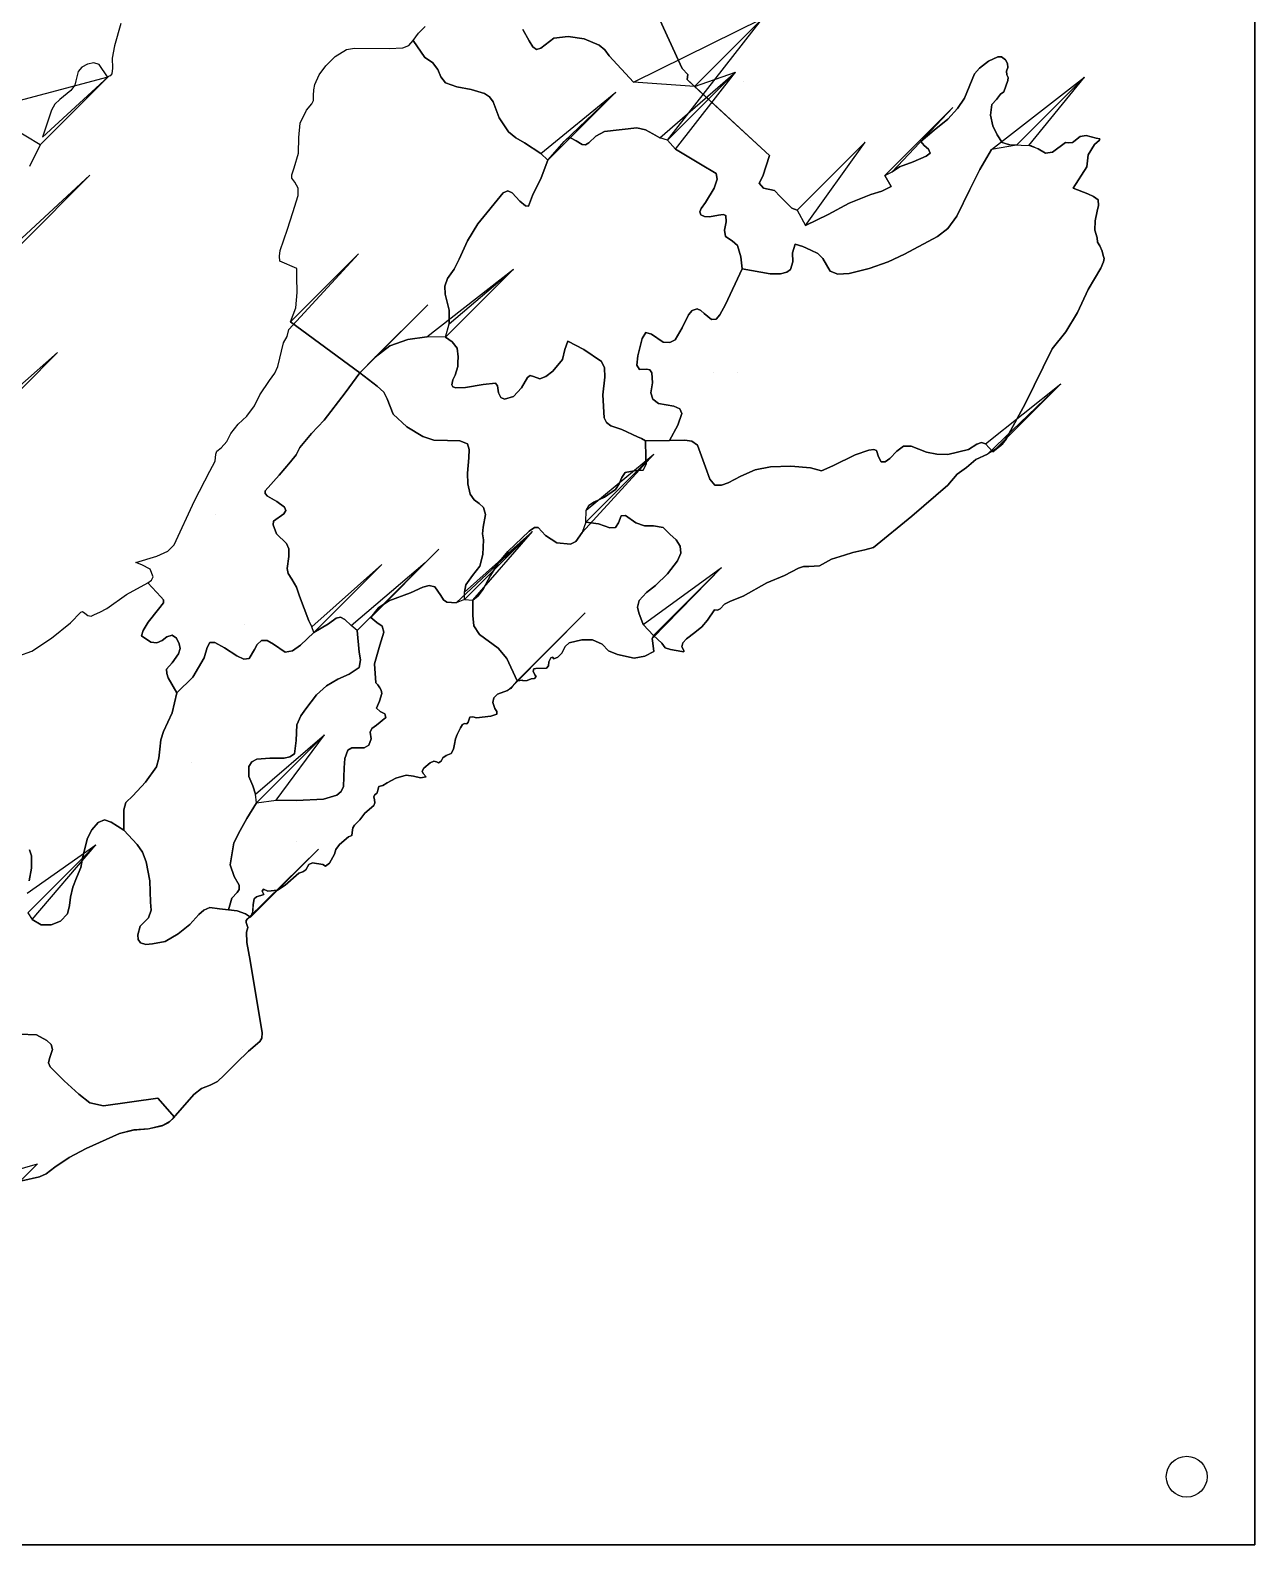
# Model space of a CAD drawing. Header units: millimetres. Extents: x 0 to 397, y 0 to 390.
# Drawn here: x 217.2 to 397.3, y 0 to 222.7 of the extents above; entities that cross this region are included whole.
import ezdxf

# ---------------------------------------------------------------- set-up
doc = ezdxf.new("R2010")
doc.units = ezdxf.units.MM
doc.layers.get('0').update_dxf_attribs({"linetype": 'CONTINUOUS'})

msp = doc.modelspace()

# ---------------------------------------------------------------- linework, layer by layer
for p, q in [((397.263, 0), (397.263, 380)), ((397.263, 0), (397.263, 380)), ((329.9656, 196.2156), (329.9656, 196.2156)), ((321.8734, 187.5874), (321.8734, 187.5874)), ((265.6496, 172.3076), (265.6496, 172.3076)), ((307.676, 162.3098), (307.676, 162.3098)), ((282.274, 138.8782), (282.274, 138.8782)), ((258.9158, 134.1078), (258.9158, 134.1078)), ((246.3608, 93.3492), (246.3608, 93.3492)), ((249.5626, 92.29), (249.5626, 92.29))]:
    msp.add_line(p, q)
for points in [[(0, 380), (397.2626, 380), (397.2626, 0), (0, 0)], [(307.314, 229.6146), (313.0416, 217.0404)], [(358.09975, 218.13925), (359.485294, 218.773294)], [(359.485294, 218.773294), (360.033646, 218.76778)], [(360.033646, 218.76778), (360.395, 218.453)], [(360.395, 218.453), (360.63, 218.3246)], [(360.63, 218.3246), (360.8912, 217.800076)], [(315.7602, 202.9952), (312.0922, 205.1884), (320.887701, 216.5044), (310.8878, 206.5044), (309.774616, 206.84779), (320.887701, 216.5044), (310.8878, 206.5044), (312.0922, 205.1884)], [(313.0416, 217.0404), (313.875, 216.163)], [(313.875, 216.163), (313.8108, 215.4138)], [(354.56215, 212.7151), (356.0784, 216.27)], [(356.0784, 216.27), (356.782682, 217.116332)], [(356.782682, 217.116332), (358.09975, 218.13925)], [(360.9718, 217.1902), (360.768474, 216.6402)], [(360.768474, 216.6402), (360.8224, 216.1202)], [(360.8224, 216.1202), (360.996474, 215.70795)], [(360.8912, 217.800076), (360.9718, 217.1902)], [(360.1172, 206.1892), (361.40176, 205.813784), (362.904324, 205.776526), (364.332828, 205.710204), (365.3952, 205.2476), (364.0414, 205.745874), (372.238701, 215.7748), (362.2388, 205.7748), (358.5338, 205.1336), (356.841476, 202.21185), (355.3584, 199.2484), (353.480226, 195.334926), (352.123266, 193.515934), (350.614, 192.3396), (345.749376, 189.778), (343.334716, 188.610956), (340.5774, 187.6604), (337.6155, 186.9303), (335.93745, 186.807088), (334.848, 187.2766), (333.7331, 189.112776), (333.035118, 189.85271), (331.9648, 190.3656), (330.7942, 190.8833), (329.6656, 191.2246), (329.312454, 189.952796), (329.357124, 188.606276), (329.017684, 187.481416), (328.459568, 187.094728), (327.5122, 186.8746), (326.00111, 186.882896), (324.621926, 187.126676), (321.8734, 187.5874), (321.706676, 189.343076), (321.8734, 187.5874), (319.4464, 182.36), (321.8734, 187.5874), (324.621926, 187.126676), (326.00111, 186.882896), (327.5122, 186.8746), (328.459568, 187.094728), (329.017684, 187.481416), (329.357124, 188.606276), (329.312454, 189.952796), (329.6656, 191.2246), (330.7942, 190.8833), (331.9648, 190.3656), (333.035118, 189.85271), (333.7331, 189.112776), (334.848, 187.2766), (335.93745, 186.807088), (337.6155, 186.9303), (340.5774, 187.6604), (343.334716, 188.610956), (345.749376, 189.778), (350.614, 192.3396), (352.123266, 193.515934), (353.480226, 195.334926), (355.3584, 199.2484), (356.841476, 202.21185), (358.5338, 205.1336), (372.238701, 215.7748), (362.2388, 205.7748), (361.091976, 205.8542)], [(322.0921, 215.1884), (322.092101, 215.1884)], [(360.9718, 215.3068), (360.3522, 213.6374)], [(360.996474, 215.70795), (360.9718, 215.3068)], [(353.55615, 211.175606), (354.56215, 212.7151)], [(358.5786, 211.7754), (358.40725, 210.1733)], [(359.310674, 212.479926), (358.5786, 211.7754)], [(359.8608, 213.295), (359.310674, 212.479926)], [(360.3522, 213.6374), (359.8608, 213.295)], [(342.8726, 201.3094), (343.931624, 201.854874), (352.872501, 211.3094)], [(350.1112, 207.99455), (352.1252, 209.6138)], [(352.1252, 209.6138), (353.55615, 211.175606)], [(358.40725, 210.1733), (358.7282, 208.6078)], [(300.372724, 207.089574), (299.3546, 206.1024)], [(301.6358, 207.7838), (300.372724, 207.089574)], [(306.4168, 208.3322), (301.6358, 207.7838)], [(307.656322, 208.049672), (306.4168, 208.3322)], [(308.736524, 207.458874), (307.656322, 208.049672)], [(309.774616, 206.84779), (308.736524, 207.458874)], [(348.1506, 206.339), (350.1112, 207.99455)], [(358.7282, 208.6078), (359.38535, 207.298976)], [(359.38535, 207.298976), (360.1172, 206.1892)], [(371.61765, 207.0494), (372.5, 207.206)], [(372.5, 207.206), (373.9638, 206.7992)], [(296.196528, 206.760372), (295.6868, 206.34)], [(296.656288, 206.842032), (296.196528, 206.760372)], [(297.49655, 206.40945), (296.656288, 206.842032)], [(298.348888, 205.882744), (297.49655, 206.40945)], [(298.82374, 205.846746), (298.348888, 205.882744)], [(299.3546, 206.1024), (298.82374, 205.846746)], [(329.9656, 196.2156), (331.1886, 193.9548), (339.965501, 206.2156)], [(348.6608, 205.724126), (348.1506, 206.339)], [(349.2832, 205.1832), (348.6608, 205.724126)], [(349.528, 204.607926), (349.2832, 205.1832)], [(365.3952, 205.2476), (366.493244, 204.62385)], [(367.5479, 204.77635), (369.4552, 206.1678)], [(369.4552, 206.1678), (369.861, 206.125)], [(369.861, 206.125), (370.4808, 206.1786)], [(370.4808, 206.1786), (370.6088, 206.2856)], [(370.6088, 206.2856), (370.9294, 206.5316)], [(370.9294, 206.5316), (371.61765, 207.0494)], [(373.718, 205.879), (372.7672, 204.37)], [(374.4139, 206.51175), (373.718, 205.879)], [(373.9638, 206.7992), (374.480074, 206.720162)], [(374.480074, 206.720162), (374.4139, 206.51175)], [(318.0412, 201.6062), (315.7602, 202.9952)], [(345.0094, 202.615), (347.016774, 203.320676)], [(347.016774, 203.320676), (348.9412, 204.1774)], [(348.9412, 204.1774), (349.528, 204.607926)], [(366.493244, 204.62385), (367.5479, 204.77635)], [(372.7672, 204.37), (372.5854, 202.5722)], [(292.347724, 201.00215), (291.0698, 198.3894)], [(317.783076, 199.452926), (318.212522, 200.759972)], [(318.212522, 200.759972), (318.0412, 201.6062)], [(324.9226, 201.2452), (324.367, 200.218)], [(343.8216, 199.6976), (342.8726, 201.3094)], [(343.931624, 201.854874), (345.0094, 202.615)], [(372.5854, 202.5722), (370.5768, 199.4368)], [(286.7632, 198.7548), (282.997824, 194.207926)], [(287.44954, 199.074778), (286.7632, 198.7548)], [(288.062774, 198.777676), (287.44954, 199.074778)], [(289.172, 197.5668), (288.062774, 198.777676)], [(291.0698, 198.3894), (290.45405, 196.7952)], [(316.5084, 197.3292), (317.783076, 199.452926)], [(324.367, 200.218), (325.0082, 199.4688)], [(325.0082, 199.4688), (326.6322, 199.1264)], [(326.6322, 199.1264), (327.4654, 198.2488)], [(327.4654, 198.2488), (329.1964, 196.5152)], [(337.633624, 197.25505), (340.7942, 198.5272)], [(340.7942, 198.5272), (342.435774, 198.994724)], [(342.435774, 198.994724), (343.8216, 199.6976)], [(370.5768, 199.4368), (372.7138, 198.6128)], [(372.7138, 198.6128), (373.549274, 198.2269)], [(373.549274, 198.2269), (374.231, 197.7246)], [(290.033224, 196.843538), (289.172, 197.5668)], [(290.45405, 196.7952), (290.033224, 196.843538)], [(315.665466, 195.97425), (315.854926, 196.46915)], [(315.8148, 195.538), (315.665466, 195.97425)], [(315.854926, 196.46915), (316.5084, 197.3292)], [(329.1964, 196.5152), (329.9656, 196.2156)], [(331.8733, 197.5874), (331.873301, 197.5874)], [(334.5284, 195.586), (337.633624, 197.25505)], [(374.0706, 196.0872), (373.796224, 194.6799)], [(374.271024, 196.912426), (374.0706, 196.0872)], [(374.231, 197.7246), (374.271024, 196.912426)], [(282.997824, 194.207926), (281.484222, 191.69416)], [(316.356876, 195.27699), (315.8148, 195.538)], [(317.07505, 195.242426), (316.356876, 195.27699)], [(318.4244, 195.5014), (317.07505, 195.242426)], [(319.1055, 195.603378), (318.4244, 195.5014)], [(319.461588, 195.421118), (319.1055, 195.603378)], [(319.304938, 193.278006), (319.53255, 194.48955)], [(319.53255, 194.48955), (319.461588, 195.421118)], [(331.1886, 193.9548), (334.5284, 195.586)], [(373.796224, 194.6799), (373.7608, 193.2942)], [(281.484222, 191.69416), (280.2484, 189.0312)], [(319.4464, 192.3578), (319.304938, 193.278006)], [(320.40025, 191.73435), (319.4464, 192.3578)], [(321.2164, 191.0236), (320.40025, 191.73435)], [(373.7608, 193.2942), (374.0706, 192.1704)], [(374.0706, 192.1704), (374.1467, 191.513526)], [(374.1467, 191.513526), (374.4766, 190.9612)], [(321.706676, 189.343076), (321.2164, 191.0236)], [(374.4766, 190.9612), (374.8292, 190.18)], [(374.8292, 190.18), (374.9896, 189.5486)], [(374.9896, 189.5486), (375.142494, 189.12609)], [(267.9306, 174.6288), (270.09499, 176.262734), (272.714726, 177.212126), (275.520046, 177.596354), (288.241101, 187.5348), (278.2412, 177.5348), (279.245426, 176.867374), (278.2412, 177.5348), (278.7976, 179.496), (288.241101, 187.5348), (288.241101, 187.5348), (288.241101, 187.5348), (278.2412, 177.5348), (275.520046, 177.596354), (272.714726, 177.212126), (270.09499, 176.262734)], [(279.54595, 187.53605), (278.5696, 186.1984)], [(280.2484, 189.0312), (279.54595, 187.53605)], [(374.6156, 187.6972), (372.7464, 184.5512)], [(375.0372, 188.616376), (374.6156, 187.6972)], [(375.142494, 189.12609), (375.0372, 188.616376)], [(278.5696, 186.1984), (278.143696, 185.050356)], [(278.143696, 185.050356), (278.191474, 183.8968)], [(278.191474, 183.8968), (278.8068, 181.5376)], [(372.7464, 184.5512), (371.208, 181.1694)], [(275.6495, 182.3076), (265.6496, 172.3076), (267.9306, 174.6288)], [(275.6495, 182.3076), (275.649501, 182.3076)], [(278.8068, 181.5376), (278.7976, 179.496)], [(313.083474, 178.924924), (313.981384, 180.83386)], [(313.981384, 180.83386), (314.541458, 181.473328)], [(314.541458, 181.473328), (315.2674, 181.702)], [(315.2674, 181.702), (315.829024, 181.487962)], [(315.829024, 181.487962), (316.3188, 181.02035)], [(316.3188, 181.02035), (317.366, 180.1302)], [(318.082956, 180.209816), (318.6189, 180.836874)], [(318.6189, 180.836874), (319.4464, 182.36)], [(371.208, 181.1694), (369.477, 178.3444)], [(263.5146, 169.3648), (265.6496, 172.3076), (255.476, 179.7892), (265.6496, 172.3076)], [(307.165, 177.3704), (307.722446, 178.224168)], [(307.722446, 178.224168), (308.566674, 177.9883)], [(312.022928, 177.179978), (313.083474, 178.924924)], [(317.366, 180.1302), (318.082956, 180.209816)], [(369.477, 178.3444), (367.4898, 175.8402)], [(279.245426, 176.867374), (279.993, 175.9448)], [(279.993, 175.9448), (280.1208, 174.6652)], [(295.812974, 175.742974), (296.2706, 176.9866)], [(296.2706, 176.9866), (298.623826, 175.727724)], [(306.53765, 174.83025), (307.165, 177.3704)], [(308.566674, 177.9883), (310.249, 176.8038)], [(310.249, 176.8038), (311.259558, 176.745494)], [(311.259558, 176.745494), (312.022928, 177.179978)], [(280.1208, 174.6652), (280.066, 173.8428)], [(280.066, 173.8428), (280.066, 173.2214)], [(294.0229, 172.556974), (295.486, 174.2814)], [(295.486, 174.2814), (295.812974, 175.742974)], [(298.623826, 175.727724), (301.216, 173.9524)], [(301.216, 173.9524), (301.652906, 173.058696)], [(306.399662, 173.454724), (306.53765, 174.83025)], [(367.4898, 175.8402), (363.4938, 167.7286)], [(265.6496, 172.3076), (268.2226, 170.3702), (269.186856, 169.455578), (269.68435, 168.461774), (270.5584, 166.2394), (272.552026, 164.375974), (274.9382, 162.9678), (276.5234, 162.419074), (278.5289, 162.3544), (280.3814, 162.322274), (281.5076, 161.8712), (281.720582, 161.025554), (281.6837, 159.807774), (281.471, 157.5576), (281.529526, 155.976574), (281.8726, 154.4506), (282.450204, 153.645996), (283.196574, 153.104174), (283.84211, 152.490766), (284.1172, 151.4714), (283.811326, 149.594424), (283.696084, 148.617978), (283.8434, 147.7428), (283.7522, 145.6042), (283.296, 143.8862), (282.230376, 142.5258), (281.2522, 141.1264), (281.071876, 140.05955), (291.069501, 148.9696), (281.0696, 138.9696), (279.8288, 138.5126), (278.4784, 138.5858), (277.941084, 138.940488), (277.547976, 139.59075), (276.69, 140.8522), (275.872318, 141.028416), (274.91855, 140.775874), (273.1132, 139.9566), (269.9198, 138.7868), (268.428274, 137.7745), (267.2738, 136.356), (268.1496, 135.6066), (268.92355, 135.0765), (269.1716, 134.181), (268.5876, 132.2436), (267.82975, 129.514374), (268.022, 126.7238), (268.3138, 126.4496), (268.6242, 126.011), (268.8066, 125.6272), (268.8978, 125.1702), (268.5512, 124.037), (268.1316, 123.01135), (268.64155, 122.5113), (269.334426, 122.16635), (269.4636, 121.606), (268.10475, 120.523424), (267.404062, 119.999754), (267.1824, 119.4494), (267.315826, 118.48185), (267, 117.5668), (266.30535, 117.155012), (265.39335, 117.15565), (264.504526, 117.174512), (263.8794, 116.8174), (263.449718, 115.598294), (263.3512, 114.2149), (263.2772, 111.4804), (262.935908, 110.745772), (262.265868, 110.208632), (260.29675, 109.6041), (256.3428, 109.415), (253.3327, 109.454176), (256.3428, 109.415), (260.29675, 109.6041), (262.265868, 110.208632), (262.935908, 110.745772), (263.2772, 111.4804), (263.3512, 114.2149), (263.449718, 115.598294), (263.8794, 116.8174), (264.504526, 117.174512), (265.39335, 117.15565), (266.30535, 117.155012), (267, 117.5668), (267.315826, 118.48185), (267.1824, 119.4494), (267.404062, 119.999754), (268.10475, 120.523424), (269.4636, 121.606), (269.334426, 122.16635), (268.64155, 122.5113), (268.1316, 123.01135), (268.5512, 124.037), (268.8978, 125.1702), (268.8066, 125.6272), (268.6242, 126.011), (268.3138, 126.4496), (268.022, 126.7238), (267.82975, 129.514374), (268.5876, 132.2436), (269.1716, 134.181), (268.92355, 135.0765), (268.1496, 135.6066), (267.2738, 136.356), (268.428274, 137.7745), (269.9198, 138.7868), (273.1132, 139.9566), (274.91855, 140.775874), (275.872318, 141.028416), (276.69, 140.8522), (277.547976, 139.59075), (277.941084, 138.940488), (278.4784, 138.5858), (279.8288, 138.5126), (291.069501, 148.9696), (281.0696, 138.9696), (282.274, 138.8782), (282.274, 136.6118), (282.4066, 135.086776), (283.2412, 133.852), (285.9968, 131.8414), (287.2742, 130.3244), (285.9968, 131.8414), (283.2412, 133.852), (282.4066, 135.086776), (282.274, 136.6118), (282.274, 138.8782), (283.069196, 139.539438), (283.774376, 140.50675), (284.8654, 142.5154), (286.008512, 144.332554), (287.40985, 146.027776), (290.5588, 149.0222), (291.337022, 149.548328), (291.872524, 149.549176), (292.9494, 148.4008), (294.613374, 147.3118), (296.6174, 147.1396), (297.4386, 147.4868), (298.33785, 148.83025), (308.898301, 160.3564), (298.8984, 150.3564), (300.778, 150.1188), (302.424574, 149.517726), (303.24926, 149.568928), (303.6978, 150.2284), (304.09794, 151.292206), (304.705624, 151.34505), (306.2344, 150.2468), (307.500274, 149.799), (308.844, 149.7898), (310.2515, 149.569524), (311.2528, 148.5652), (312.1844, 147.756128), (312.7659, 146.835176), (312.8737, 145.801384), (312.3842, 144.6538), (310.886374, 142.7434), (309.1358, 141.0532), (307.825426, 140.02965), (306.727, 138.8234), (306.49574, 137.863), (306.714274, 137.0022), (307.311, 135.3142), (306.714274, 137.0022), (306.49574, 137.863), (306.727, 138.8234), (307.825426, 140.02965), (309.1358, 141.0532), (310.886374, 142.7434), (312.3842, 144.6538), (312.8737, 145.801384), (312.7659, 146.835176), (312.1844, 147.756128), (311.2528, 148.5652), (310.2515, 149.569524), (308.844, 149.7898), (307.500274, 149.799), (306.2344, 150.2468), (304.705624, 151.34505), (304.09794, 151.292206), (303.6978, 150.2284), (303.24926, 149.568928), (302.424574, 149.517726), (300.778, 150.1188), (298.8984, 150.3564), (298.935, 152.1292), (308.898301, 160.3564), (308.898301, 160.3564), (298.8984, 150.3564), (298.33785, 148.83025), (297.4386, 147.4868), (296.6174, 147.1396), (294.613374, 147.3118), (292.9494, 148.4008), (291.872524, 149.549176), (291.337022, 149.548328), (290.5588, 149.0222), (287.40985, 146.027776), (286.008512, 144.332554), (284.8654, 142.5154), (283.774376, 140.50675), (283.069196, 139.539438), (282.274, 138.8782), (291.069501, 148.9696), (291.069501, 148.9696), (281.0696, 138.9696), (281.071876, 140.05955), (281.2522, 141.1264), (282.230376, 142.5258), (283.296, 143.8862), (283.7522, 145.6042), (283.8434, 147.7428), (283.696084, 148.617978), (283.811326, 149.594424), (284.1172, 151.4714), (283.84211, 152.490766), (283.196574, 153.104174), (282.450204, 153.645996), (281.8726, 154.4506), (281.529526, 155.976574), (281.471, 157.5576), (281.6837, 159.807774), (281.720582, 161.025554), (281.5076, 161.8712), (280.3814, 162.322274), (278.5289, 162.3544), (276.5234, 162.419074), (274.9382, 162.9678), (272.552026, 164.375974), (270.5584, 166.2394), (269.68435, 168.461774), (269.186856, 169.455578), (268.2226, 170.3702)], [(279.6644, 171.942), (279.32205, 171.298)], [(280.066, 173.2214), (279.6644, 171.942)], [(289.45115, 170.12085), (290.3398, 171.613)], [(290.3398, 171.613), (290.730504, 171.896144)], [(290.730504, 171.896144), (291.202674, 171.7921)], [(291.202674, 171.7921), (292.1464, 171.412)], [(292.1464, 171.412), (293.00335, 171.751696)], [(293.00335, 171.751696), (294.0229, 172.556974)], [(301.6703, 171.685876), (301.3986, 169.0724)], [(301.652906, 173.058696), (301.6703, 171.685876)], [(306.7818, 172.801), (306.399662, 173.454724)], [(307.85265, 172.848024), (306.7818, 172.801)], [(308.313432, 172.743372), (307.85265, 172.848024)], [(308.5884, 172.3258), (308.313432, 172.743372)], [(308.679276, 170.812376), (308.5884, 172.3258)], [(317.6759, 172.3098), (317.675901, 172.3098)], [(317.6759, 172.3098), (317.675901, 172.3098)], [(321.1979, 172.3464), (321.197901, 172.3464)], [(321.1979, 172.3464), (321.197901, 172.3464)], [(260.394, 165.3438), (263.5146, 169.3648)], [(279.32205, 171.298), (279.19, 170.5346)], [(279.19, 170.5346), (279.333086, 170.244804)], [(279.333086, 170.244804), (279.775978, 170.10979)], [(279.775978, 170.10979), (281.208276, 170.165374)], [(281.208276, 170.165374), (283.7886, 170.6078)], [(283.7886, 170.6078), (285.59595, 170.777524)], [(285.59595, 170.777524), (285.884026, 170.380016)], [(285.884026, 170.380016), (286.0698, 169.3466)], [(286.0698, 169.3466), (286.380628, 168.703738)], [(288.2778, 168.8348), (289.45115, 170.12085)], [(308.4424, 169.3648), (308.679276, 170.812376)], [(308.76875, 168.415574), (308.4424, 169.3648)], [(311.198, 162.3464), (313.432824, 162.416474), (314.503896, 162.261716), (315.3222, 161.6518), (316.499174, 158.4415), (317.156204, 156.696794), (317.877, 155.803), (318.844828, 155.784216), (319.846426, 156.147424), (321.6726, 157.119), (323.81955, 158.021374), (326.0706, 158.4898), (329.027626, 158.595326), (331.9284, 158.3254), (333.564626, 157.9091), (335.213, 158.6178), (338.521024, 160.262526), (340.505816, 160.95766), (341.228326, 161.043018), (341.6366, 160.8658), (341.94275, 159.9736), (342.3482, 159.2026), (342.914056, 159.227644), (343.59245, 159.7166), (344.6294, 160.7928), (345.621484, 161.525734), (346.731826, 161.522826), (349.009, 160.6648), (350.504062, 160.345812), (352.14425, 160.3185), (355.1952, 161.0486), (356.4089, 161.809276), (357.071476, 162.053422), (357.6688, 161.8882), (368.729301, 170.7114), (358.7294, 160.7114), (357.6688, 161.8882), (357.071476, 162.053422), (356.4089, 161.809276), (355.1952, 161.0486), (352.14425, 160.3185), (350.504062, 160.345812), (349.009, 160.6648), (346.731826, 161.522826), (345.621484, 161.525734), (344.6294, 160.7928), (343.59245, 159.7166), (342.914056, 159.227644), (342.3482, 159.2026), (341.94275, 159.9736), (341.6366, 160.8658), (341.228326, 161.043018), (340.505816, 160.95766), (338.521024, 160.262526), (335.213, 158.6178), (333.564626, 157.9091), (331.9284, 158.3254), (329.027626, 158.595326), (326.0706, 158.4898), (323.81955, 158.021374), (321.6726, 157.119), (319.846426, 156.147424), (318.844828, 155.784216), (317.877, 155.803), (317.156204, 156.696794), (316.499174, 158.4415), (315.3222, 161.6518), (314.503896, 162.261716), (313.432824, 162.416474)], [(361.1004, 163.3624), (360.648246, 162.41179), (359.864424, 161.540326), (357.9584, 160.334), (368.729301, 170.7114), (358.7294, 160.7114), (360.21235, 161.879924)], [(286.380628, 168.703738), (286.955926, 168.44525)], [(286.955926, 168.44525), (288.2778, 168.8348)], [(301.3986, 169.0724), (301.5992, 165.6728)], [(309.5922, 167.8112), (308.76875, 168.415574)], [(311.855, 167.4092), (309.5922, 167.8112)], [(312.724488, 167.023988), (311.855, 167.4092)], [(313.00125, 166.3378), (312.724488, 167.023988)], [(363.4938, 167.7286), (361.1004, 163.3624)], [(258.532324, 163.405974), (260.394, 165.3438)], [(301.5992, 165.6728), (301.92459, 164.99115)], [(301.92459, 164.99115), (302.591024, 164.50975)], [(312.4024, 164.631), (313.00125, 166.3378)], [(256.8538, 161.3228), (258.532324, 163.405974)], [(307.105674, 162.650726), (307.676, 162.3098), (307.7308, 159.8606), (307.75235, 158.855676), (307.3476, 157.9964), (306.0104, 157.8941), (304.7014, 157.649), (304.1722, 156.8996), (303.80375, 155.99265), (303.2598, 155.1634), (301.6358, 154.0302), (300.058974, 153.294426), (299.327722, 152.78041), (298.935, 152.1292), (299.327722, 152.78041), (300.058974, 153.294426), (301.6358, 154.0302), (303.2598, 155.1634), (303.80375, 155.99265), (304.1722, 156.8996), (304.7014, 157.649), (306.0104, 157.8941), (307.3476, 157.9964), (307.75235, 158.855676), (307.7308, 159.8606), (307.676, 162.3098), (311.198, 162.3464), (312.4024, 164.631), (311.198, 162.3464), (307.676, 162.3098)], [(302.591024, 164.50975), (304.1722, 163.9548)], [(304.1722, 163.9548), (306.4716, 162.8946)], [(306.4716, 162.8946), (307.105674, 162.650726)], [(256.296304, 160.239306), (256.8538, 161.3228)], [(357.9584, 160.334), (356.266924, 159.587326)], [(253.8062, 157.2652), (255.467174, 159.23055)], [(255.467174, 159.23055), (256.296304, 160.239306)], [(354.86, 158.4016), (353.4928, 157.4238)], [(356.266924, 159.587326), (354.86, 158.4016)], [(251.726, 154.9622), (253.8062, 157.2652)], [(353.4928, 157.4238), (352.1252, 155.7972)], [(251.72103, 154.56285), (251.726, 154.9622)], [(252.097046, 154.170472), (251.72103, 154.56285)], [(253.429726, 153.380674), (252.097046, 154.170472)], [(352.1252, 155.7972), (346.8338, 151.2193)], [(244.4815, 151.4498), (244.481501, 151.4498)], [(252.958374, 150.5128), (254.4814, 151.5992)], [(254.59939, 152.54089), (253.429726, 153.380674)], [(254.4814, 151.5992), (254.771642, 152.086028)], [(254.771642, 152.086028), (254.59939, 152.54089)], [(252.92589, 149.954168), (252.958374, 150.5128)], [(253.423, 148.6566), (252.92589, 149.954168)], [(346.8338, 151.2193), (341.216, 146.6048)], [(254.859076, 147.211226), (253.423, 148.6566)], [(255.21341, 146.41799), (254.859076, 147.211226)], [(292.2739, 148.8782), (292.273901, 148.8782)], [(256.948826, 132.251724), (258.9158, 134.1078), (261.051, 135.4238), (262.200126, 136.257074), (262.802654, 136.376872), (263.4598, 136.027), (264.3722, 135.168), (275.248101, 144.4368), (265.2482, 134.4368), (265.5766, 131.2566), (265.7716, 130.1063), (265.5766, 128.9902), (264.11545, 128.006074), (262.4014, 127.272), (260.742976, 126.261), (259.2992, 124.9692), (257.74125, 122.903624), (256.962238, 121.883354), (256.4158, 120.546), (256.288876, 118.2372), (256.0508, 116.2692), (255.388026, 115.85048), (254.511212, 115.672506), (252.4413, 115.6634), (250.492738, 115.491094), (249.76761, 115.10912), (249.3172, 114.4048), (249.355026, 112.951774), (249.9012, 111.5718), (250.309376, 110.368774), (260.448501, 119.1044), (250.4486, 109.1044), (249.0616, 106.8014), (248.054176, 105.036824), (247.109, 103.219), (246.5982, 99.984), (247.1638, 98.2476), (247.8938, 96.9864), (247.902744, 96.344134), (247.6364, 95.908924), (246.8354, 95.0674), (247.6364, 95.908924), (247.902744, 96.344134), (247.8938, 96.9864), (247.1638, 98.2476), (246.5982, 99.984), (247.109, 103.219), (248.054176, 105.036824), (249.0616, 106.8014), (250.4486, 109.1044), (253.3327, 109.454176), (260.448501, 119.1044), (260.448501, 119.1044), (260.448501, 119.1044), (250.4486, 109.1044), (250.309376, 110.368774), (249.9012, 111.5718), (249.355026, 112.951774), (249.3172, 114.4048), (249.76761, 115.10912), (250.492738, 115.491094), (252.4413, 115.6634), (254.511212, 115.672506), (255.388026, 115.85048), (256.0508, 116.2692), (256.288876, 118.2372), (256.4158, 120.546), (256.962238, 121.883354), (257.74125, 122.903624), (259.2992, 124.9692), (260.742976, 126.261), (262.4014, 127.272), (264.11545, 128.006074), (265.5766, 128.9902), (265.7716, 130.1063), (265.5766, 131.2566), (265.2482, 134.4368), (277.273701, 146.356), (267.2738, 136.356), (275.248101, 144.4368), (275.248101, 144.4368), (275.248101, 144.4368), (265.2482, 134.4368), (264.3722, 135.168), (263.4598, 136.027), (262.802654, 136.376872), (262.200126, 136.257074), (261.051, 135.4238), (258.9158, 134.1078)], [(254.9526, 143.5569), (255.2114, 145.3118)], [(255.2114, 145.3118), (255.21341, 146.41799)], [(277.2737, 146.356), (277.273701, 146.356)], [(335.03925, 144.894026), (333.2452, 143.9294)], [(336.9422, 145.5132), (335.03925, 144.894026)], [(338.16, 145.8878), (336.9422, 145.5132)], [(339.923, 146.273), (338.16, 145.8878)], [(341.216, 146.6048), (339.923, 146.273)], [(255.109418, 142.784318), (254.9526, 143.5569)], [(255.6676, 141.967), (255.109418, 142.784318)], [(258.9158, 134.1078), (258.601376, 134.984424), (268.915701, 144.1078)], [(268.9157, 144.1078), (268.915701, 144.1078)], [(310.0706, 132.5754), (308.8526, 133.699), (307.311, 135.3142), (318.852501, 143.699), (308.8526, 133.699)], [(308.8526, 133.699), (308.653996, 133.255918), (318.852501, 143.699)], [(328.106, 142.5276), (325.531, 141.4254)], [(330.1468, 143.5978), (328.106, 142.5276)], [(330.915804, 143.850762), (330.1468, 143.5978)], [(331.683176, 143.82435), (330.915804, 143.850762)], [(333.2452, 143.9294), (331.683176, 143.82435)], [(256.34175, 140.7896), (255.6676, 141.967)], [(256.799, 139.4814), (256.34175, 140.7896)], [(325.531, 141.4254), (322.0266, 139.467)], [(236.764974, 138.4737), (236.0504, 137.5806)], [(236.379, 139.3716), (236.79141, 138.913782)], [(236.79141, 138.913782), (236.764974, 138.4737)], [(258.1494, 135.8258), (256.799, 139.4814)], [(319.27904, 138.273656), (318.6502, 137.6156)], [(320.152476, 138.73075), (319.27904, 138.273656)], [(322.0266, 139.467), (320.152476, 138.73075)], [(236.0504, 137.5806), (234.55565, 135.640726)], [(289.6098, 127.1284), (288.810468, 127.027566), (288.2874, 126.486126), (287.869932, 125.883222), (287.3874, 125.598), (288.076176, 126.168726), (298.810301, 137.0276), (288.8104, 127.0276), (287.2742, 130.3244), (288.8104, 127.0276)], [(298.8103, 137.0276), (298.810301, 137.0276)], [(316.7698, 135.9464), (315.935726, 134.93615)], [(317.8168, 137.4552), (316.7698, 135.9464)], [(318.2695, 137.433326), (317.8168, 137.4552)], [(318.6502, 137.6156), (318.2695, 137.433326)], [(233.795618, 134.44019), (233.5322, 133.6326)], [(233.5322, 133.6326), (234.9008, 132.6822)], [(234.55565, 135.640726), (233.795618, 134.44019)], [(237.270332, 133.472062), (238.0396, 133.7422)], [(238.0396, 133.7422), (238.699074, 133.270326)], [(248.7511, 135.2616), (248.751101, 135.2616)], [(248.7511, 135.2616), (248.751101, 135.2616)], [(258.601376, 134.984424), (258.1494, 135.8258)], [(314.932, 134.1056), (313.6886, 133.192626)], [(315.935726, 134.93615), (314.932, 134.1056)], [(234.9008, 132.6822), (235.815868, 132.591438)], [(235.815868, 132.591438), (236.5674, 132.9716)], [(236.5674, 132.9716), (237.270332, 133.472062)], [(238.699074, 133.270326), (239.098, 132.4812)], [(239.221222, 131.781456), (238.983974, 130.99775)], [(239.098, 132.4812), (239.221222, 131.781456)], [(242.7476, 130.4158), (243.19129, 131.934694)], [(243.19129, 131.934694), (243.593676, 132.6656)], [(243.593676, 132.6656), (244.321222, 132.632556)], [(244.321222, 132.632556), (245.7404, 131.8596)], [(245.7404, 131.8596), (247.551576, 130.678524)], [(249.3902, 130.2878), (250.155826, 131.61635)], [(250.155826, 131.61635), (250.55134, 132.3569)], [(250.55134, 132.3569), (251.215, 132.938)], [(251.215, 132.938), (252.04815, 132.935768)], [(252.04815, 132.935768), (252.9575, 132.3914)], [(252.9575, 132.3914), (254.664, 131.2382)], [(254.664, 131.2382), (255.767122, 131.420934)], [(255.767122, 131.420934), (256.948826, 132.251724)], [(295.868818, 132.063628), (295.358, 131.0984)], [(296.4558, 132.618026), (295.868818, 132.063628)], [(298.2856, 133.0248), (296.4558, 132.618026)], [(299.883326, 133.040226), (298.2856, 133.0248)], [(301.2772, 132.3934), (299.883326, 133.040226)], [(302.21325, 131.44585), (301.2772, 132.3934)], [(303.5318, 130.8952), (302.21325, 131.44585)], [(308.653996, 133.255918), (308.764376, 132.58255)], [(308.764376, 132.58255), (308.9166, 131.3446)], [(310.561776, 131.8892), (310.0706, 132.5754)], [(311.342, 131.6122), (310.561776, 131.8892)], [(313.0302, 131.3126), (311.342, 131.6122)], [(313.136894, 132.597622), (313.0302, 132.0188)], [(313.0302, 132.0188), (313.320976, 131.464176)], [(313.6886, 133.192626), (313.136894, 132.597622)], [(313.320976, 131.464176), (313.319466, 131.291854)], [(238.076, 129.6664), (237.2366, 128.7526)], [(238.983974, 130.99775), (238.076, 129.6664)], [(241.081576, 127.5774), (242.7476, 130.4158)], [(247.551576, 130.678524), (248.599054, 130.212404)], [(248.599054, 130.212404), (249.3902, 130.2878)], [(293.396926, 129.2499), (293.1356, 128.8834)], [(293.467, 129.8144), (293.396926, 129.2499)], [(293.7715, 130.4231), (293.467, 129.8144)], [(294.010882, 130.498626), (293.7715, 130.4231)], [(294.1828, 130.2638), (294.010882, 130.498626)], [(294.75705, 130.520676), (294.1828, 130.2638)], [(295.358, 131.0984), (294.75705, 130.520676)], [(306.0106, 130.3388), (303.5318, 130.8952)], [(307.566576, 130.6584), (306.0106, 130.3388)], [(308.9166, 131.3446), (307.566576, 130.6584)], [(313.319466, 131.291854), (313.0302, 131.3126)], [(237.492, 127.4732), (238.7512, 125.2616), (238.076, 122.319), (236.7804, 119.5774), (236.393356, 118.325416), (236.2507, 116.983376), (236.121994, 115.636046), (235.7768, 114.3682), (234.1646, 112.114776), (232.2548, 110.1096), (231.2328, 109.141), (230.9774, 108.0626), (231.2328, 109.141), (232.2548, 110.1096), (234.1646, 112.114776), (235.7768, 114.3682), (236.121994, 115.636046), (236.2507, 116.983376), (236.393356, 118.325416), (236.7804, 119.5774), (238.076, 122.319), (238.7512, 125.2616), (241.081576, 127.5774), (238.7512, 125.2616)], [(237.2366, 128.7526), (237.2824, 128.114174)], [(237.2824, 128.114174), (237.492, 127.4732)], [(289.6526, 127.0428), (289.6098, 127.1284)], [(290.24875, 127.058276), (289.6526, 127.0428)], [(290.8386, 127.3316), (290.24875, 127.058276)], [(291.352426, 127.382976), (290.8386, 127.3316)], [(291.224832, 128.780912), (291.1729, 128.4641)], [(291.1729, 128.4641), (291.3942, 127.9096)], [(291.533, 128.8512), (291.224832, 128.780912)], [(291.597, 127.6742), (291.352426, 127.382976)], [(291.3942, 127.9096), (291.597, 127.6742)], [(293.1356, 128.8834), (291.533, 128.8512)], [(285.9038, 125.0797), (285.368868, 124.5153)], [(287.3874, 125.598), (285.9038, 125.0797)], [(285.368868, 124.5153), (285.1972, 123.8216)], [(285.1972, 123.8216), (285.507, 122.9654)], [(285.507, 122.9654), (285.814588, 122.507918)], [(285.814588, 122.507918), (285.78505, 122.14145)], [(280.767638, 120.6032), (280.4642, 120.09035)], [(281.0728, 120.7502), (280.767638, 120.6032)], [(281.404318, 120.720822), (281.0728, 120.7502)], [(281.58295, 120.942076), (281.404318, 120.720822)], [(281.8528, 121.66), (281.58295, 120.942076)], [(282.295726, 121.7347), (281.8528, 121.66)], [(282.8144, 121.5958), (282.295726, 121.7347)], [(284.93, 121.8098), (282.8144, 121.5958)], [(285.78505, 122.14145), (284.93, 121.8098)], [(279.748, 118.4924), (279.577, 117.6898)], [(279.951, 119.1236), (279.748, 118.4924)], [(280.4642, 120.09035), (279.951, 119.1236)], [(278.3484, 116.0418), (277.8746, 115.720926)], [(279.075, 116.352), (278.3484, 116.0418)], [(279.422526, 116.9744), (279.075, 116.352)], [(279.577, 117.6898), (279.422526, 116.9744)], [(240.9591, 115.065), (240.959101, 115.065)], [(240.9591, 115.065), (240.959101, 115.065)], [(275.09445, 114.15845), (274.816968, 113.734438)], [(274.816968, 113.734438), (274.9722, 113.4092)], [(276.0192, 114.9716), (275.09445, 114.15845)], [(276.541404, 115.214904), (276.0192, 114.9716)], [(276.920676, 115.086976), (276.541404, 115.214904)], [(277.25251, 114.95751), (276.920676, 115.086976)], [(277.6324, 115.1962), (277.25251, 114.95751)], [(277.8746, 115.720926), (277.6324, 115.1962)], [(268.4758, 111.5044), (268.29195, 110.932876)], [(269.0457, 111.6357), (268.4758, 111.5044)], [(269.6618, 112.0394), (269.0457, 111.6357)], [(270.96505, 112.71605), (269.6618, 112.0394)], [(272.4504, 113.1524), (270.96505, 112.71605)], [(273.53205, 113.01305), (272.4504, 113.1524)], [(274.5768, 112.7564), (273.53205, 113.01305)], [(275.4225, 112.9142), (274.5768, 112.7564)], [(274.9722, 113.4092), (275.4225, 112.9142)], [(267.8348, 110.2202), (267.704796, 109.945746)], [(267.704796, 109.945746), (267.794376, 109.530426)], [(267.794376, 109.530426), (267.877466, 109.08274)], [(268.192468, 110.557234), (267.8348, 110.2202)], [(268.29195, 110.932876), (268.192468, 110.557234)], [(266.4138, 107.5662), (265.677626, 106.606776)], [(267.728, 108.7112), (266.4138, 107.5662)], [(267.877466, 109.08274), (267.728, 108.7112)], [(264.527, 104.744), (264.463, 104.2732)], [(264.6552, 105.3862), (264.527, 104.744)], [(264.8828, 105.7822), (264.6552, 105.3862)], [(265.677626, 106.606776), (264.8828, 105.7822)], [(256.3607, 103.3492), (256.360701, 103.3492)], [(262.675276, 102.952224), (262.127566, 102.22064)], [(263.9704, 104.0592), (262.675276, 102.952224)], [(264.463, 104.2732), (263.9704, 104.0592)], [(249.9526, 94.1282), (249.87305, 92.8651), (249.655432, 92.390918), (249.162, 92.031), (259.562501, 102.29), (259.562501, 102.29), (249.5626, 92.29), (249.9076, 93.070874)], [(258.69075, 100.270376), (258.157826, 99.99119)], [(260.2096, 100.014), (258.69075, 100.270376)], [(261.19125, 100.2253), (260.596306, 99.753538)], [(261.9404, 101.555), (261.19125, 100.2253)], [(262.127566, 102.22064), (261.9404, 101.555)], [(256.6838, 98.7512), (254.696776, 96.982426)], [(257.2631, 98.9237), (256.6838, 98.7512)], [(257.7308, 99.2222), (257.2631, 98.9237)], [(258.157826, 99.99119), (257.7308, 99.2222)], [(260.596306, 99.753538), (260.2096, 100.014)], [(251.491, 96.397), (251.31735, 96.0778)], [(251.31735, 96.0778), (251.5124, 95.6908)], [(252.1534, 96.076), (251.491, 96.397)], [(253.574666, 96.256372), (252.1534, 96.076)], [(254.696776, 96.982426), (253.574666, 96.256372)], [(250.115538, 94.953378), (249.9526, 94.1282)], [(250.4557, 95.240076), (250.115538, 94.953378)], [(251.5552, 95.5838), (250.4557, 95.240076)], [(251.5124, 95.6908), (251.5552, 95.5838)], [(249.162, 92.031), (248.92456, 91.7942)], [(248.92456, 91.7942), (248.966326, 91.4887)], [(248.966326, 91.4887), (249.2046, 90.7682)], [(249.2046, 90.7682), (248.998222, 90.052778)], [(248.998222, 90.052778), (249.027026, 88.570426)], [(249.027026, 88.570426), (249.5252, 85.9096)], [(249.5252, 85.9096), (251.2988, 75.2726)], [(218.1304, 74.9806), (215.612, 75.0536)], [(219.640474, 74.13665), (218.1304, 74.9806)], [(220.267704, 73.548982), (219.640474, 74.13665)], [(220.4844, 72.8238), (220.267704, 73.548982)], [(250.9782, 74.0098), (249.2679, 72.581376)], [(251.2348, 74.4592), (250.9782, 74.0098)], [(251.2988, 75.2726), (251.2348, 74.4592)], [(219.885984, 70.874232), (220.018524, 71.4986)], [(220.018524, 71.4986), (220.4844, 72.8238)], [(249.2679, 72.581376), (247.5378, 70.8636)], [(248.3831, 72.8794), (248.383101, 72.8794)], [(220.1378, 70.2466), (219.885984, 70.874232)], [(222.16315, 68.2037), (220.1378, 70.2466)], [(247.5378, 70.8636), (245.69375, 69.02765)], [(224.3532, 66.2622), (222.16315, 68.2037)], [(242.356276, 67.090926), (241.2554, 66.1764)], [(243.67, 67.5676), (242.356276, 67.090926)], [(244.708594, 68.112076), (243.67, 67.5676)], [(245.69375, 69.02765), (244.708594, 68.112076)], [(225.94755, 64.99475), (224.3532, 66.2622)], [(227.9664, 64.5076), (225.94755, 64.99475)], [(235.9592, 65.6774), (227.9664, 64.5076)], [(241.2554, 66.1764), (238.563, 63.1158)]]:
    msp.add_lwpolyline(points, close=True)
for points in [[(397.263, 374.7654), (397.263, 0), (397.263, 380)], [(230.5282, 223.6656), (229.569776, 220.3982), (229.224972, 218.563218), (229.2676, 217.1164), (229.21195, 216.278824), (228.962162, 215.957846), (228.541, 215.8536), (227.323, 217.6514), (226.523646, 217.866484), (225.605926, 217.689224), (224.77209, 217.230904), (224.2244, 216.6028), (223.917126, 215.252224), (223.742084, 214.623278), (223.1774, 213.8418), (221.532524, 212.481024), (220.819204, 211.807154), (220.3354, 210.9524), (219.0104, 206.9714), (228.638901, 215.8396), (218.639, 205.8396), (210.1922, 210.9276)], [(215.5274, 130.6842), (217.431166, 131.377654), (220.338224, 133.310124), (223.110322, 135.534834), (224.6092, 137.105), (224.873988, 137.234428), (225.22225, 136.975224), (225.653988, 136.64181), (226.1692, 136.5486), (226.6392, 136.7626), (227.4298, 137.105), (228.4342, 137.64), (231.335724, 139.695276), (234.4816, 141.4498), (236.379, 139.3716), (234.4816, 141.4498), (235.038588, 141.839324), (235.2577, 142.3274), (234.802, 143.4402), (233.595774, 144.073224), (232.708, 144.4034), (235.82565, 145.33585), (237.411568, 146.071212), (238.3706, 147.0144), (241.3408, 153.478), (243.5846, 157.8656), (244.3752, 159.321), (244.487174, 160.35), (244.64714, 160.798968), (245.2728, 161.2686), (246.09955, 162.22885), (246.7046, 163.409), (247.77555, 164.737824), (249.055, 165.9558), (250.152724, 167.432474), (250.9356, 169.0806), (252.398, 171.192474), (253.171368, 172.249134), (253.6066, 173.2328), (254.4186, 176.7), (254.973226, 177.643224), (255.2094, 178.6904), (265.475901, 189.7892), (265.475901, 189.7892), (255.476, 179.7892), (256.2564, 181.8794), (256.428574, 184.1355), (256.3846, 186.4168), (256.3844, 187.63), (253.8844, 188.7364), (253.85815, 189.4649), (253.9486, 190.2774), (255.017, 193.4448), (255.790276, 195.900876), (256.5982, 198.3676), (256.59065, 199.4378), (256.0854, 200.358), (255.645372, 200.940194), (255.663424, 201.3983), (256, 202.4554), (256.663724, 204.63), (256.6838, 206.9072), (256.8658, 209.03435), (257.7948, 210.9524), (258.6118, 211.868326), (258.868894, 212.372572), (258.842, 213.0712), (258.881026, 213.919726), (259.0342, 214.7192), (259.67095, 216.102426), (260.6584, 217.4588), (262.042024, 218.81055), (263.6928, 219.8344), (264.8828, 220.027), (269.962, 220.0154), (271.99445, 220.090976), (272.869, 220.419472), (273.4878, 221.1498), (275.2118, 218.6772), (276.34415, 217.94645), (277.1462, 216.886), (277.573924, 215.817376), (278.2412, 214.9304), (279.936554, 214.335546), (282.019974, 213.951576), (283.97496, 213.367016), (284.74288, 212.870932), (285.285, 212.1704), (286.155574, 209.82345), (287.5114, 207.7474), (288.618906, 206.836376), (289.88755, 206.11135), (292.2742, 204.5488), (303.314301, 213.5984), (293.3144, 203.5984), (292.347724, 201.00215), (293.3144, 203.5984), (295.6868, 206.34), (303.314301, 213.5984), (303.314301, 213.5984), (293.3144, 203.5984), (292.2742, 204.5488), (289.88755, 206.11135), (288.618906, 206.836376), (287.5114, 207.7474), (286.155574, 209.82345), (285.285, 212.1704), (284.74288, 212.870932), (283.97496, 213.367016), (282.019974, 213.951576), (279.936554, 214.335546), (278.2412, 214.9304), (277.573924, 215.817376), (277.1462, 216.886), (276.34415, 217.94645), (275.2118, 218.6772), (273.4878, 221.1498), (274.269056, 222.250072), (275.2818, 223.224774)], [(289.6464, 222.7714), (290.548026, 221.110226), (291.092896, 220.259978), (291.6538, 219.847), (292.278968, 220.022644), (292.9029, 220.5479), (294.1904, 221.5284), (296.27785, 221.760372), (298.6569, 221.429526), (300.83285, 220.490166), (301.690068, 219.778014), (302.311, 218.8966), (305.9058, 215.04), (324.885901, 224.4208), (314.886, 214.4208), (325.8844, 204.263), (324.9226, 201.2452), (325.8844, 204.263), (313.8108, 215.4138), (314.886, 214.4208), (320.887701, 216.5044), (310.8878, 206.5044), (324.885901, 224.4208)], [(324.885901, 224.4208), (314.886, 214.4208), (305.9058, 215.04), (302.311, 218.8966), (301.690068, 219.778014), (300.83285, 220.490166), (298.6569, 221.429526), (296.27785, 221.760372), (294.1904, 221.5284), (292.9029, 220.5479), (292.278968, 220.022644), (291.6538, 219.847), (291.092896, 220.259978), (290.548026, 221.110226), (289.6464, 222.7714)], [(210.1922, 210.9276), (228.638901, 215.8396), (218.639, 205.8396), (217.0658, 202.648)], [(215.970744, 192.114244), (225.969501, 201.3478), (215.9696, 191.3478)], [(211.7236, 166.9618), (221.223101, 175.3058), (211.2232, 165.3058)], [(216.7618, 95.8168), (226.816301, 102.8924), (226.816301, 102.8924), (216.8164, 92.8924), (217.4916, 91.9054), (218.795056, 91.163244), (220.26955, 91.1262), (221.646168, 91.693506), (222.656, 92.7644), (222.986576, 93.965926), (223.1304, 95.2318), (223.45335, 96.699076), (224.0064, 98.0648), (224.62745, 99.56365), (224.9188, 101.172), (225.5917, 103.892176), (226.229988, 105.090854), (227.1634, 106.1982), (228.095962, 106.57641), (229.0709, 106.248326), (230.9592, 105.065), (232.893526, 102.950476), (233.685046, 101.818728), (234.2622, 100.4044), (234.7548, 97.608), (234.8644, 94.4642), (234.969424, 93.275926), (234.5724, 92.1796), (233.3314, 90.955), (232.994526, 89.66325), (233.050966, 88.974268), (233.3862, 88.4876), (234.18741, 88.274396), (235.178576, 88.352626), (237.0176, 88.6702), (238.929974, 89.8213), (240.649, 91.1926), (241.994724, 92.64005), (242.736804, 93.323012), (243.5872, 93.6966), (245.002274, 93.508426), (246.3608, 93.3492), (247.638224, 93.18235), (248.8426, 92.7644), (249.5626, 92.29), (248.8426, 92.7644), (247.638224, 93.18235), (246.3608, 93.3492), (246.8354, 95.0674), (246.3608, 93.3492), (245.002274, 93.508426), (243.5872, 93.6966), (242.736804, 93.323012), (241.994724, 92.64005), (240.649, 91.1926), (238.929974, 89.8213), (237.0176, 88.6702), (235.178576, 88.352626), (234.18741, 88.274396), (233.3862, 88.4876), (233.050966, 88.974268), (232.994526, 89.66325), (233.3314, 90.955), (234.5724, 92.1796), (234.969424, 93.275926), (234.8644, 94.4642), (234.7548, 97.608), (234.2622, 100.4044), (233.685046, 101.818728), (232.893526, 102.950476), (230.9592, 105.065), (230.9774, 108.0626), (230.9592, 105.065), (229.0709, 106.248326), (228.095962, 106.57641), (227.1634, 106.1982), (226.229988, 105.090854), (225.5917, 103.892176), (224.9188, 101.172), (224.62745, 99.56365), (224.0064, 98.0648), (223.45335, 96.699076), (223.1304, 95.2318), (222.986576, 93.965926), (222.656, 92.7644), (221.646168, 91.693506), (220.26955, 91.1262), (218.795056, 91.163244), (217.4916, 91.9054), (226.816301, 102.8924), (216.8164, 92.8924)], [(217.079822, 102.154508), (217.393346, 101.299432), (217.396176, 99.49455), (217.008816, 97.637394)], [(217.008816, 97.637394), (217.396176, 99.49455), (217.393346, 101.299432), (217.079822, 102.154508)], [(215.976, 53.4846), (218.5307, 54.07485), (219.555638, 54.544462), (220.8268, 55.4964), (222.91055, 56.94221), (225.3909, 58.234624), (230.336, 60.4618), (232.3451, 60.973368), (234.51275, 61.1555), (236.603824, 61.595182), (237.54717, 62.095036), (238.3832, 62.8794), (235.9592, 65.6774), (238.3832, 62.8794), (238.563, 63.1158), (237.730926, 62.232316), (236.778594, 61.666704), (234.6415, 61.168626), (232.408406, 60.980634), (230.336, 60.4618), (225.3909, 58.234624), (222.91055, 56.94221), (220.8268, 55.4964), (219.555638, 54.544462), (218.5307, 54.07485), (215.976, 53.4846)], [(201.1044, 51.0554), (218.261901, 55.9936), (218.261901, 55.9936), (208.262, 45.9936)], [(0.0002, 0), (397.263, 0), (0.0002, 0)]]:
    msp.add_lwpolyline(points)
msp.add_circle((387.263, 10), 3)

doc.saveas('drawing.dxf')
